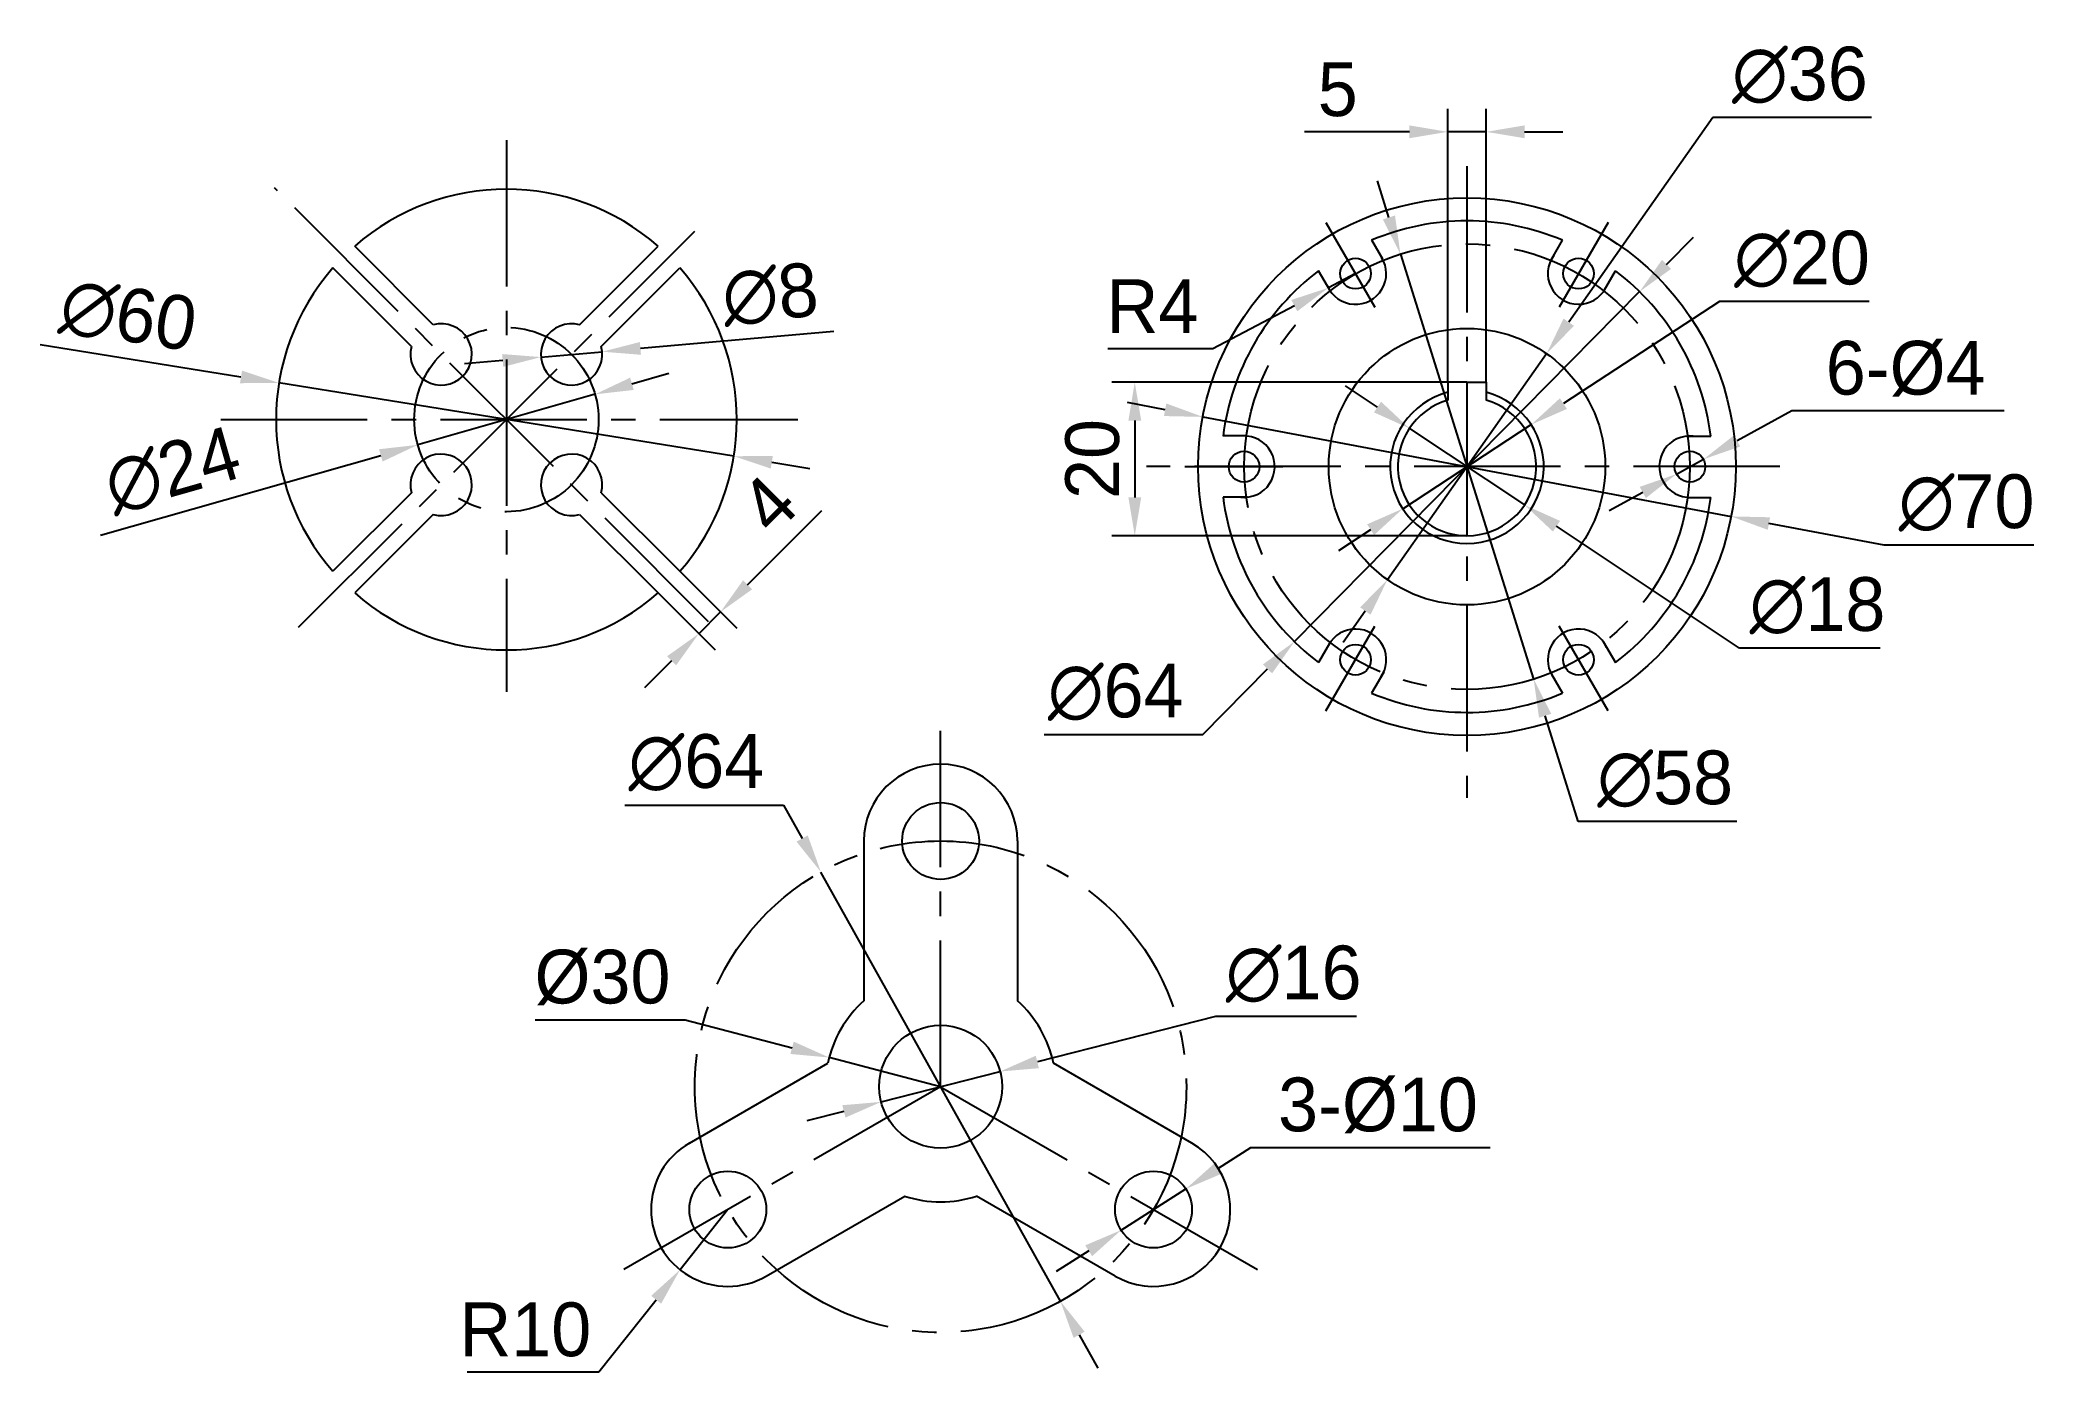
# Model space of a CAD drawing. Header units: millimetres. Extents: x 92 to 353, y 59 to 232.
import ezdxf

# ---------------------------------------------------------------- set-up
doc = ezdxf.new("R2010")
doc.units = ezdxf.units.MM
doc.linetypes.add('CENTER2', pattern=[28.575, 19.05, -3.175, 3.175, -3.175])
doc.layers.add('图层1', color=1, linetype='CENTER2')
doc.layers.add('图层2', color=5, linetype='Continuous')
doc.dimstyles.new('副本 (2) (2)ISO-25', dxfattribs={"dimtxt": 7, "dimasz": 5, "dimexe": 3, "dimexo": 0, "dimgap": 2, "dimtad": 1, "dimtih": 1, "dimtoh": 1, "dimdec": 0, "dimdsep": 46, "dimtxsty": 'Standard', "dimcen": 2.5, "dimsd1": 1, "dimadec": 0, "dimazin": 0, "dimtfac": 1, "dimtdec": 0, "dimtmove": 0, "dimatfit": 3, "dimfxl": 0, "dimarcsym": 0})
doc.dimstyles.new('副本 (2)ISO-25', dxfattribs={"dimtxt": 7, "dimasz": 5, "dimexe": 3, "dimexo": 0, "dimgap": 2, "dimtad": 1, "dimtih": 1, "dimtoh": 1, "dimdec": 0, "dimdsep": 46, "dimtxsty": 'Standard', "dimcen": 2.5, "dimadec": 0, "dimazin": 0, "dimtfac": 1, "dimtdec": 0, "dimtmove": 0, "dimatfit": 3, "dimfxl": 0, "dimarcsym": 0})
doc.dimstyles.new('副本ISO-25', dxfattribs={"dimtxt": 7, "dimasz": 5, "dimexe": 3, "dimexo": 0, "dimgap": 2, "dimtad": 1, "dimdec": 0, "dimdsep": 46, "dimtxsty": 'Standard', "dimcen": 2.5, "dimadec": 0, "dimazin": 0, "dimtfac": 1, "dimtdec": 0, "dimtmove": 0, "dimatfit": 3, "dimfxl": 0, "dimarcsym": 0})

# ---------------------------------------------------------------- blocks, each defined once
blk = doc.blocks.new('*D1')
at = {"layer": 'Defpoints', "color": 0}
for p in [(175.43, 163.04), (172.6, 160.21), (180.73, 157.74)]:
    blk.add_point(p, dxfattribs=at)
at = {"layer": '图层2', "color": 0, "lineweight": -2}
for p, q in [((184.26, 161.28), (193.93, 170.94)), ((175.43, 163.04), (182.85, 155.62)), ((172.6, 160.21), (180.02, 152.79)), ((177.9, 154.91), (180.73, 157.74)), ((174.36, 151.38), (170.83, 147.84))]:
    blk.add_line(p, q, dxfattribs=at)
at = {"layer": '图层2', "color": 0}
for points in [[(183.67, 161.87), (184.85, 160.69), (180.73, 157.74)], [(173.77, 151.97), (174.95, 150.79), (177.9, 154.91)]]:
    blk.add_solid(points, dxfattribs=at)
at = {"layer": '图层2', "color": 0, "insert": (186.97, 171.77), "char_height": 7, "attachment_point": 5, "rotation": 45}
blk.add_mtext('4', dxfattribs=at)
blk = doc.blocks.new('*D2')
at = {"layer": 'Defpoints', "color": 0}
for p in [(157.35, 190.93), (165.32, 191.63)]:
    blk.add_point(p, dxfattribs=at)
at = {"layer": '图层2', "color": 0, "lineweight": -2}
for p, q in [((195.49, 194.28), (170.3, 192.06)), ((152.37, 190.49), (147.39, 190.05)), ((157.35, 190.93), (165.32, 191.63))]:
    blk.add_line(p, q, dxfattribs=at)
at = {"layer": '图层2', "color": 0}
for points in [[(152.3, 191.32), (152.44, 189.66), (157.35, 190.93)], [(170.23, 192.89), (170.37, 191.23), (165.32, 191.63)]]:
    blk.add_solid(points, dxfattribs=at)
at = {"layer": '图层2', "color": 0, "insert": (187.21, 199.07), "char_height": 7, "attachment_point": 5, "rotation": 5.0221}
blk.add_mtext('∅8', dxfattribs=at)
blk = doc.blocks.new('*D3')
at = {"layer": 'Defpoints', "color": 0}
for p in [(123.23, 187.56), (182.47, 178.02)]:
    blk.add_point(p, dxfattribs=at)
at = {"layer": '图层2', "color": 0, "lineweight": -2}
for p, q in [((92.13, 192.56), (118.29, 188.35)), ((182.47, 178.02), (123.23, 187.56)), ((187.4, 177.23), (192.34, 176.44))]:
    blk.add_line(p, q, dxfattribs=at)
at = {"layer": '图层2', "color": 0}
for points in [[(118.43, 189.17), (118.16, 187.53), (123.23, 187.56)], [(187.54, 178.05), (187.27, 176.41), (182.47, 178.02)]]:
    blk.add_solid(points, dxfattribs=at)
at = {"layer": '图层2', "color": 0, "insert": (103.62, 196.28), "char_height": 7, "attachment_point": 5, "rotation": 350.8595}
blk.add_mtext('∅60', dxfattribs=at)
blk = doc.blocks.new('*D4')
at = {"layer": 'Defpoints', "color": 0}
for p in [(164.39, 186.08), (141.31, 179.5)]:
    blk.add_point(p, dxfattribs=at)
at = {"layer": '图层2', "color": 0, "lineweight": -2}
for p, q in [((169.2, 187.45), (174.01, 188.82)), ((164.39, 186.08), (141.31, 179.5)), ((99.98, 167.72), (136.5, 178.13))]:
    blk.add_line(p, q, dxfattribs=at)
at = {"layer": '图层2', "color": 0}
for points in [[(168.97, 188.25), (169.43, 186.65), (164.39, 186.08)], [(136.27, 178.93), (136.73, 177.33), (141.31, 179.5)]]:
    blk.add_solid(points, dxfattribs=at)
at = {"layer": '图层2', "color": 0, "insert": (109.37, 176.12), "char_height": 7, "attachment_point": 5, "rotation": 15.9045}
blk.add_mtext('∅24', dxfattribs=at)
blk = doc.blocks.new('*D6')
at = {"layer": 'Defpoints', "color": 0}
for p in [(241.32, 82.61), (232.89, 77.24)]:
    blk.add_point(p, dxfattribs=at)
at = {"layer": '图层2', "color": 0, "lineweight": -2}
for p, q in [((249.76, 87.98), (245.54, 85.29)), ((280.93, 87.98), (249.76, 87.98)), ((232.89, 77.24), (241.32, 82.61)), ((228.67, 74.56), (224.45, 71.87))]:
    blk.add_line(p, q, dxfattribs=at)
at = {"layer": '图层2', "color": 0}
for points in [[(245.1, 85.99), (245.99, 84.59), (241.32, 82.61)], [(228.22, 75.26), (229.12, 73.85), (232.89, 77.24)]]:
    blk.add_solid(points, dxfattribs=at)
at = {"layer": '图层2', "color": 0, "insert": (266.34, 93.48), "char_height": 7, "attachment_point": 5}
blk.add_mtext('3-%%c10', dxfattribs=at)
blk = doc.blocks.new('*D7')
at = {"layer": 'Defpoints', "color": 0}
for p in [(181.68, 79.92), (175.46, 72.09)]:
    blk.add_point(p, dxfattribs=at)
at = {"layer": '图层2', "color": 0, "lineweight": -2}
for p, q in [((181.68, 79.92), (175.46, 72.09)), ((164.89, 58.78), (172.35, 68.18)), ((147.72, 58.78), (164.89, 58.78))]:
    blk.add_line(p, q, dxfattribs=at)
at = {"layer": '图层2', "color": 0}
blk.add_solid([(171.7, 68.69), (173, 67.66), (175.46, 72.09)], dxfattribs=at)
at = {"layer": '图层2', "color": 0, "insert": (155.31, 64.28), "char_height": 7, "attachment_point": 5}
blk.add_mtext('R10', dxfattribs=at)
blk = doc.blocks.new('*D8')
at = {"layer": 'Defpoints', "color": 0}
for p in [(217.14, 97.9), (201.64, 93.94)]:
    blk.add_point(p, dxfattribs=at)
at = {"layer": '图层2', "color": 0, "lineweight": -2}
for p, q in [((245.19, 105.07), (221.99, 99.14)), ((263.53, 105.07), (245.19, 105.07)), ((201.64, 93.94), (217.14, 97.9)), ((196.8, 92.71), (191.95, 91.47))]:
    blk.add_line(p, q, dxfattribs=at)
at = {"layer": '图层2', "color": 0}
for points in [[(221.78, 99.95), (222.19, 98.33), (217.14, 97.9)], [(196.59, 93.51), (197, 91.9), (201.64, 93.94)]]:
    blk.add_solid(points, dxfattribs=at)
at = {"layer": '图层2', "color": 0, "insert": (255.36, 110.57), "char_height": 7, "attachment_point": 5}
blk.add_mtext('∅16', dxfattribs=at)
blk = doc.blocks.new('*D9')
at = {"layer": 'Defpoints', "color": 0}
for p in [(193.8, 123.87), (224.99, 67.98)]:
    blk.add_point(p, dxfattribs=at)
at = {"layer": '图层2', "color": 0, "lineweight": -2}
for p, q in [((168.26, 132.6), (188.93, 132.6)), ((188.93, 132.6), (191.36, 128.23)), ((224.99, 67.98), (193.8, 123.87)), ((227.42, 63.61), (229.86, 59.25))]:
    blk.add_line(p, q, dxfattribs=at)
at = {"layer": '图层2', "color": 0}
for points in [[(192.09, 128.64), (190.63, 127.83), (193.8, 123.87)], [(228.15, 64.02), (226.7, 63.21), (224.99, 67.98)]]:
    blk.add_solid(points, dxfattribs=at)
at = {"layer": '图层2', "color": 0, "insert": (177.59, 138.1), "char_height": 7, "attachment_point": 5}
blk.add_mtext('∅64', dxfattribs=at)
blk = doc.blocks.new('*D10')
at = {"layer": 'Defpoints', "color": 0}
for p in [(194.88, 99.72), (209.39, 95.92)]:
    blk.add_point(p, dxfattribs=at)
at = {"layer": '图层2', "color": 0, "lineweight": -2}
for p, q in [((156.61, 104.63), (176.11, 104.63)), ((176.11, 104.63), (190.04, 100.99)), ((209.39, 95.92), (194.88, 99.72))]:
    blk.add_line(p, q, dxfattribs=at)
at = {"layer": '图层2', "color": 0}
blk.add_solid([(190.26, 101.79), (189.83, 100.18), (194.88, 99.72)], dxfattribs=at)
at = {"layer": '图层2', "color": 0, "insert": (165.36, 110.13), "char_height": 7, "attachment_point": 5}
blk.add_mtext('%%c30', dxfattribs=at)
blk = doc.blocks.new('*D11')
at = {"layer": 'Defpoints', "color": 0}
for p in [(286.3, 182.14), (269.57, 171.19)]:
    blk.add_point(p, dxfattribs=at)
at = {"layer": '图层2', "color": 0, "lineweight": -2}
for p, q in [((310.8, 198.16), (290.49, 184.87)), ((330.3, 198.16), (310.8, 198.16)), ((269.57, 171.19), (286.3, 182.14)), ((265.38, 168.45), (261.2, 165.72))]:
    blk.add_line(p, q, dxfattribs=at)
at = {"layer": '图层2', "color": 0}
for points in [[(290.03, 185.57), (290.94, 184.18), (286.3, 182.14)], [(264.92, 169.15), (265.84, 167.76), (269.57, 171.19)]]:
    blk.add_solid(points, dxfattribs=at)
at = {"layer": '图层2', "color": 0, "insert": (321.55, 203.66), "char_height": 7, "attachment_point": 5}
blk.add_mtext('∅20', dxfattribs=at)
blk = doc.blocks.new('*D12')
at = {"layer": 'Defpoints', "color": 0}
for p in [(270.44, 181.65), (285.43, 171.67)]:
    blk.add_point(p, dxfattribs=at)
at = {"layer": '图层2', "color": 0, "lineweight": -2}
for p, q in [((266.28, 184.42), (262.12, 187.19)), ((270.44, 181.65), (285.43, 171.67)), ((313.41, 153.04), (289.59, 168.9)), ((331.74, 153.04), (313.41, 153.04))]:
    blk.add_line(p, q, dxfattribs=at)
at = {"layer": '图层2', "color": 0}
for points in [[(266.74, 185.12), (265.82, 183.73), (270.44, 181.65)], [(290.05, 169.6), (289.12, 168.21), (285.43, 171.67)]]:
    blk.add_solid(points, dxfattribs=at)
at = {"layer": '图层2', "color": 0, "insert": (323.57, 158.54), "char_height": 7, "attachment_point": 5}
blk.add_mtext('∅18', dxfattribs=at)
blk = doc.blocks.new('*D13')
at = {"layer": 'Defpoints', "color": 0}
for p in [(308.72, 177.62), (305.21, 175.7)]:
    blk.add_point(p, dxfattribs=at)
at = {"layer": '图层2', "color": 0, "lineweight": -2}
for p, q in [((320.21, 183.91), (313.11, 180.02)), ((347.88, 183.91), (320.21, 183.91)), ((305.21, 175.7), (308.72, 177.62)), ((300.82, 173.3), (296.44, 170.9))]:
    blk.add_line(p, q, dxfattribs=at)
at = {"layer": '图层2', "color": 0}
for points in [[(312.71, 180.75), (313.51, 179.29), (308.72, 177.62)], [(300.42, 174.03), (301.22, 172.57), (305.21, 175.7)]]:
    blk.add_solid(points, dxfattribs=at)
at = {"layer": '图层2', "color": 0, "insert": (335.05, 189.41), "char_height": 7, "attachment_point": 5}
blk.add_mtext('6-%%c4', dxfattribs=at)
blk = doc.blocks.new('*D14')
at = {"layer": 'Defpoints', "color": 0}
for p in [(243.54, 183.14), (312.33, 170.18)]:
    blk.add_point(p, dxfattribs=at)
at = {"layer": '图层2', "color": 0, "lineweight": -2}
for p, q in [((238.63, 184.07), (233.71, 185)), ((243.54, 183.14), (312.33, 170.18)), ((332.23, 166.43), (317.24, 169.26)), ((351.73, 166.43), (332.23, 166.43))]:
    blk.add_line(p, q, dxfattribs=at)
at = {"layer": '图层2', "color": 0}
for points in [[(238.78, 184.89), (238.47, 183.25), (243.54, 183.14)], [(317.4, 170.07), (317.09, 168.44), (312.33, 170.18)]]:
    blk.add_solid(points, dxfattribs=at)
at = {"layer": '图层2', "color": 0, "insert": (342.98, 171.93), "char_height": 7, "attachment_point": 5}
blk.add_mtext('∅70', dxfattribs=at)
blk = doc.blocks.new('*D15')
at = {"layer": 'Defpoints', "color": 0}
for p in [(263.42, 201.8), (259.88, 199.95)]:
    blk.add_point(p, dxfattribs=at)
at = {"layer": '图层2', "color": 0, "lineweight": -2}
for p, q in [((263.42, 201.8), (259.88, 199.95)), ((244.82, 192.06), (255.45, 197.63)), ((231.15, 192.06), (244.82, 192.06))]:
    blk.add_line(p, q, dxfattribs=at)
at = {"layer": '图层2', "color": 0}
blk.add_solid([(255.06, 198.37), (255.83, 196.89), (259.88, 199.95)], dxfattribs=at)
at = {"layer": '图层2', "color": 0, "insert": (236.98, 197.56), "char_height": 7, "attachment_point": 5}
blk.add_mtext('R4', dxfattribs=at)
blk = doc.blocks.new('*D16')
at = {"layer": 'Defpoints', "color": 0}
for p in [(300.41, 199.45), (255.46, 153.88)]:
    blk.add_point(p, dxfattribs=at)
at = {"layer": '图层2', "color": 0, "lineweight": -2}
for p, q in [((303.92, 203), (307.43, 206.56)), ((300.41, 199.45), (255.46, 153.88)), ((243.53, 141.78), (251.95, 150.32)), ((222.86, 141.78), (243.53, 141.78))]:
    blk.add_line(p, q, dxfattribs=at)
at = {"layer": '图层2', "color": 0}
for points in [[(303.32, 203.59), (304.51, 202.42), (300.41, 199.45)], [(251.36, 150.91), (252.55, 149.74), (255.46, 153.88)]]:
    blk.add_solid(points, dxfattribs=at)
at = {"layer": '图层2', "color": 0, "insert": (232.19, 147.28), "char_height": 7, "attachment_point": 5}
blk.add_mtext('∅64', dxfattribs=at)
blk = doc.blocks.new('*D18')
at = {"layer": 'Defpoints', "color": 0}
for p in [(275.43, 220.26), (275.43, 187.66), (280.43, 187.66)]:
    blk.add_point(p, dxfattribs=at)
at = {"layer": '图层2', "color": 0, "lineweight": -2}
for p, q in [((275.43, 187.66), (275.43, 223.26)), ((280.43, 187.66), (280.43, 223.26)), ((270.43, 220.26), (256.77, 220.26)), ((280.43, 220.26), (275.43, 220.26)), ((285.43, 220.26), (290.43, 220.26))]:
    blk.add_line(p, q, dxfattribs=at)
at = {"layer": '图层2', "color": 0}
for points in [[(270.43, 221.1), (270.43, 219.43), (275.43, 220.26)], [(285.43, 221.1), (285.43, 219.43), (280.43, 220.26)]]:
    blk.add_solid(points, dxfattribs=at)
at = {"layer": '图层2', "color": 0, "insert": (261.1, 225.76), "char_height": 7, "attachment_point": 5}
blk.add_mtext('5', dxfattribs=at)
blk = doc.blocks.new('*D20')
at = {"layer": 'Defpoints', "color": 0}
for p in [(269.26, 204.34), (286.61, 148.99)]:
    blk.add_point(p, dxfattribs=at)
at = {"layer": '图层2', "color": 0, "lineweight": -2}
for p, q in [((267.77, 209.11), (266.27, 213.88)), ((269.26, 204.34), (286.61, 148.99)), ((292.41, 130.47), (288.1, 144.22)), ((313.08, 130.47), (292.41, 130.47))]:
    blk.add_line(p, q, dxfattribs=at)
at = {"layer": '图层2', "color": 0}
for points in [[(268.56, 209.36), (266.97, 208.86), (269.26, 204.34)], [(288.9, 144.47), (287.31, 143.97), (286.61, 148.99)]]:
    blk.add_solid(points, dxfattribs=at)
at = {"layer": '图层2', "color": 0, "insert": (303.74, 135.97), "char_height": 7, "attachment_point": 5}
blk.add_mtext('∅58', dxfattribs=at)
blk = doc.blocks.new('*D21')
at = {"layer": 'Defpoints', "color": 0}
for p in [(277.93, 187.66), (234.67, 167.66), (277.93, 167.66)]:
    blk.add_point(p, dxfattribs=at)
at = {"layer": '图层2', "color": 0, "lineweight": -2}
for p, q in [((277.93, 187.66), (231.67, 187.66)), ((234.67, 182.66), (234.67, 172.66)), ((277.93, 167.66), (231.67, 167.66))]:
    blk.add_line(p, q, dxfattribs=at)
at = {"layer": '图层2', "color": 0}
for points in [[(233.84, 182.66), (235.51, 182.66), (234.67, 187.66)], [(233.84, 172.66), (235.51, 172.66), (234.67, 167.66)]]:
    blk.add_solid(points, dxfattribs=at)
at = {"layer": '图层2', "color": 0, "insert": (229.17, 177.66), "char_height": 7, "attachment_point": 5, "rotation": 90}
blk.add_mtext('20', dxfattribs=at)
blk = doc.blocks.new('*D19')
at = {"layer": 'Defpoints', "color": 0}
for p in [(288.3, 191.38), (267.57, 161.95)]:
    blk.add_point(p, dxfattribs=at)
at = {"layer": '图层2', "color": 0, "lineweight": -2}
for p, q in [((309.95, 222.12), (291.18, 195.47)), ((330.61, 222.12), (309.95, 222.12)), ((267.57, 161.95), (288.3, 191.38)), ((264.69, 157.86), (261.81, 153.77))]:
    blk.add_line(p, q, dxfattribs=at)
at = {"layer": '图层2', "color": 0}
for points in [[(290.5, 195.95), (291.86, 194.99), (288.3, 191.38)], [(264.01, 158.34), (265.37, 157.38), (267.57, 161.95)]]:
    blk.add_solid(points, dxfattribs=at)
at = {"layer": '图层2', "color": 0, "insert": (321.28, 227.62), "char_height": 7, "attachment_point": 5}
blk.add_mtext('∅36', dxfattribs=at)

msp = doc.modelspace()

# ---------------------------------------------------------------- linework, layer by layer
for p, q in [((266.95, 203.68), (265.52, 206.16)), ((288.79, 203.41), (290.37, 206.15)), ((260.19, 199.44), (258.61, 202.17)), ((295.84, 199.69), (297.27, 202.16)), ((277.93, 187.66), (275.43, 187.66)), ((275.43, 187.66), (275.43, 185.31)), ((277.93, 187.66), (280.43, 187.66)), ((280.43, 187.66), (280.43, 185.31)), ((249.04, 180.66), (246.18, 180.66)), ((306.53, 180.64), (309.69, 180.64)), ((249.34, 172.69), (246.18, 172.69)), ((306.83, 172.66), (309.68, 172.66)), ((260.03, 153.64), (258.6, 151.17)), ((295.68, 153.89), (297.25, 151.15)), ((267.08, 149.91), (265.5, 147.18)), ((288.92, 149.64), (290.35, 147.17)), ((199.39, 127.92), (199.39, 107.1)), ((219.39, 127.92), (219.39, 107.1)), ((176.68, 88.58), (194.71, 98.99)), ((242.11, 88.58), (224.08, 98.99)), ((186.68, 71.26), (204.71, 81.67)), ((232.11, 71.26), (214.08, 81.67))]:
    msp.add_line(p, q)
for centre, radius in [((277.93, 176.66), 35), ((263.42, 201.8), 2), ((292.45, 201.8), 2), ((277.93, 176.66), 18), ((248.9, 176.66), 2), ((306.96, 176.66), 2), ((263.42, 151.52), 2), ((292.45, 151.52), 2), ((209.39, 127.92), 5), ((209.39, 95.92), 8), ((181.68, 79.92), 5), ((237.11, 79.92), 5)]:
    msp.add_circle(centre, radius)
for centre, radius, start, end in [((152.85, 182.79), 30, 48.8226, 131.1774), ((277.93, 176.66), 32, 67.1379, 112.8621), ((263.42, 201.8), 4, 203.7559, 31.948), ((292.45, 201.8), 4, 143.7559, 331.948), ((152.85, 182.79), 30, 138.8226, 221.1774), ((152.85, 182.79), 30, 318.8226, 41.1774), ((277.93, 176.66), 32, 127.1379, 172.8621), ((277.93, 176.66), 32, 7.1379, 52.8234), ((144.36, 191.28), 4, 165, 105), ((161.33, 191.28), 4, 75, 15), ((277.93, 176.66), 10, 104.4775, 75.5225), ((277.93, 176.66), 9, 106.1276, 73.8724), ((248.9, 176.66), 4, 263.7559, 91.948), ((306.96, 176.66), 4, 83.7559, 271.948), ((144.36, 174.3), 4, 255, 195), ((161.33, 174.3), 4, 345, 285), ((277.93, 176.66), 32, 187.1379, 232.8234), ((277.93, 176.66), 32, 307.1379, 352.8234), ((152.85, 182.79), 30, 228.8226, 311.1774), ((263.42, 151.52), 4, 323.7559, 151.948), ((292.45, 151.52), 4, 23.7559, 211.948), ((277.93, 176.66), 32, 247.1379, 292.8234), ((209.39, 127.92), 10, 0, 180), ((209.39, 95.92), 15, 131.8103, 168.1897), ((209.39, 95.92), 15, 11.8103, 48.1897), ((181.68, 79.92), 10, 120, 300), ((237.11, 79.92), 10, 240, 60), ((209.39, 95.92), 15, 251.8103, 288.1897)]:
    msp.add_arc(centre, radius, start, end)
at = {"layer": '图层1'}
for p, q in [((152.85, 219.19), (152.85, 147.35)), ((277.93, 215.78), (277.93, 133.55)), ((179.17, 156.47), (122.66, 212.98)), ((125.8, 155.74), (177.37, 207.31)), ((259.57, 208.47), (265.93, 197.45)), ((296.3, 208.47), (289.93, 197.45)), ((125.8, 155.74), (174.06, 204)), ((115.68, 182.79), (190.79, 182.79)), ((318.66, 176.66), (236.2, 176.66)), ((241.21, 176.66), (253.93, 176.66)), ((314.66, 176.66), (301.93, 176.66)), ((259.57, 144.86), (265.93, 155.88)), ((296.3, 144.86), (289.93, 155.88)), ((209.39, 95.92), (209.39, 142.24)), ((209.39, 95.92), (166.81, 71.34)), ((209.39, 95.92), (252.09, 71.27))]:
    msp.add_line(p, q, dxfattribs=at)
at = {"layer": '图层1', "color": 7, "linetype": 'Continuous'}
for p, q in [((143.33, 195.14), (133.1, 205.37)), ((162.37, 195.14), (172.6, 205.37)), ((140.5, 192.31), (130.27, 202.54)), ((165.2, 192.31), (175.43, 202.54)), ((140.5, 173.27), (130.27, 163.04)), ((165.2, 173.27), (175.43, 163.04)), ((143.33, 170.44), (133.1, 160.21)), ((162.37, 170.44), (172.6, 160.21))]:
    msp.add_line(p, q, dxfattribs=at)
at = {"layer": '图层1'}
for centre, radius in [((277.93, 176.66), 29), ((152.85, 182.79), 12), ((209.39, 95.92), 32)]:
    msp.add_circle(centre, radius, dxfattribs=at)
at = {"layer": '图层2'}
msp.add_line((277.93, 187.66), (277.93, 167.66), dxfattribs=at)

# ---------------------------------------------------------------- dimensions: what is measured, and where the dimension line sits
dim = msp.add_linear_dim(base=(275.43, 220.26), p1=(280.43, 187.66), p2=(275.43, 187.66), dimstyle='副本 (2)ISO-25', dxfattribs=at)
dim.commit()
dim.dimension.update_dxf_attribs({"geometry": '*D18', "text_midpoint": (261.1, 225.76)})
for p1, p2, dimstyle, picture, middle in [((267.57, 161.95), (288.3, 191.38), '副本 (2)ISO-25', '*D19', (321.28, 222.12)), ((269.26, 204.34), (286.61, 148.99), '副本 (2)ISO-25', '*D20', (303.74, 130.47)), ((269.57, 171.19), (286.3, 182.14), '副本 (2)ISO-25', '*D11', (321.55, 198.16)), ((157.35, 190.93), (165.32, 191.63), '副本ISO-25', '*D2', (187.69, 193.59)), ((164.39, 186.08), (141.31, 179.5), '副本ISO-25', '*D4', (110.87, 170.83)), ((270.44, 181.65), (285.43, 171.67), '副本 (2)ISO-25', '*D12', (323.57, 153.04)), ((243.54, 183.14), (312.33, 170.18), '副本 (2)ISO-25', '*D14', (332.23, 166.43)), ((201.64, 93.94), (217.14, 97.9), '副本 (2)ISO-25', '*D8', (245.19, 105.07))]:
    dim = msp.add_diameter_dim_2p(p1=p1, p2=p2, dimstyle=dimstyle, dxfattribs=at)
    dim.commit()
    dim.dimension.update_dxf_attribs({"geometry": picture, "text_midpoint": middle, "dimtype": 163})
for p1, p2, dimstyle, picture, middle in [((300.41, 199.45), (255.46, 153.88), '副本 (2)ISO-25', '*D16', (232.19, 141.78)), ((182.47, 178.02), (123.23, 187.56), '副本ISO-25', '*D3', (103.62, 196.28)), ((224.99, 67.98), (193.8, 123.87), '副本 (2)ISO-25', '*D9', (177.59, 132.6))]:
    dim = msp.add_diameter_dim_2p(p1=p1, p2=p2, dimstyle=dimstyle, dxfattribs=at)
    dim.commit()
    dim.dimension.update_dxf_attribs({"geometry": picture, "text_midpoint": middle})
for center, mpoint, picture, middle in [((263.42, 201.8), (259.88, 199.95), '*D15', (236.98, 192.06)), ((181.68, 79.92), (175.46, 72.09), '*D7', (155.31, 58.78))]:
    dim = msp.add_radius_dim(center=center, mpoint=mpoint, dimstyle='副本 (2)ISO-25', dxfattribs=at)
    dim.commit()
    dim.dimension.update_dxf_attribs({"geometry": picture, "text_midpoint": middle})
dim = msp.add_diameter_dim_2p(p1=(305.21, 175.7), p2=(308.72, 177.62), text='6-%%c4', dimstyle='副本 (2)ISO-25', dxfattribs=at)
dim.commit()
dim.dimension.update_dxf_attribs({"geometry": '*D13', "text_midpoint": (335.05, 183.91), "dimtype": 163})
dim = msp.add_linear_dim(base=(234.67, 167.66), p1=(277.93, 187.66), p2=(277.93, 167.66), angle=90, dimstyle='副本ISO-25', dxfattribs=at)
dim.commit()
dim.dimension.update_dxf_attribs({"geometry": '*D21', "text_midpoint": (229.17, 177.66)})
dim = msp.add_aligned_dim(p1=(172.6, 160.21), p2=(175.43, 163.04), distance=-7.49, dimstyle='副本ISO-25', dxfattribs=at)
dim.commit()
dim.dimension.update_dxf_attribs({"geometry": '*D1', "text_midpoint": (186.97, 171.77)})
dim = msp.add_radius_dim(center=(209.39, 95.92), mpoint=(194.88, 99.72), text='%%c30', dimstyle='副本 (2) (2)ISO-25', dxfattribs=at)
dim.commit()
dim.dimension.update_dxf_attribs({"geometry": '*D10', "text_midpoint": (176.11, 104.63), "dimtype": 164})
dim = msp.add_diameter_dim_2p(p1=(232.89, 77.24), p2=(241.32, 82.61), text='3-%%c10', dimstyle='副本 (2)ISO-25', dxfattribs=at)
dim.commit()
dim.dimension.update_dxf_attribs({"geometry": '*D6', "text_midpoint": (266.34, 87.98)})

doc.saveas('drawing.dxf')
